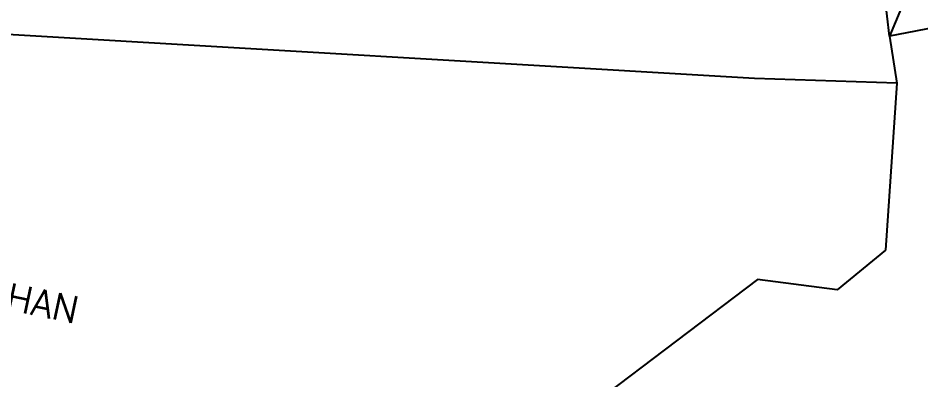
# Model space of a CAD drawing. Header units: metres. Extents: x 280043 to 281054, y 2047152 to 2048652.
# Drawn here: x 280448.8 to 280567.3, y 2047781.7 to 2047829.1 of the extents above; entities that cross this region are included whole.
import ezdxf

# ---------------------------------------------------------------- set-up
doc = ezdxf.new("R2010")
doc.units = ezdxf.units.M
doc.layers.add('POLY_PARCEL', color=6, linetype='Continuous')
doc.layers.add('TEXT_MAPIN', color=7, linetype='Continuous')
doc.styles.get("Standard").update_dxf_attribs({"font": 'simplex.shx'})

msp = doc.modelspace()

# ---------------------------------------------------------------- linework, layer by layer
at = {"layer": 'POLY_PARCEL'}
for p, q in [((280563.13, 2047826.74), (280559.3, 2047858.97)), ((280564.72, 2047830.52), (280563.13, 2047826.74)), ((280573.81, 2047828.84), (280563.13, 2047826.74)), ((280545.42, 2047821.2), (280433.81, 2047827.79)), ((280563.13, 2047826.74), (280564.08, 2047820.61)), ((280564.08, 2047820.61), (280545.42, 2047821.2)), ((280564.08, 2047820.61), (280562.59, 2047798.7)), ((280562.59, 2047798.7), (280556.28, 2047793.48)), ((280545.84, 2047794.82), (280492.34, 2047754.46)), ((280556.28, 2047793.48), (280545.84, 2047794.82))]:
    msp.add_line(p, q, dxfattribs=at)

# ---------------------------------------------------------------- texts
at = {"layer": 'TEXT_MAPIN'}
msp.add_text('GAVTHAN', height=3.566, rotation=348.3523, dxfattribs=at).set_placement((280436.12, 2047793.18))

doc.saveas('drawing.dxf')
